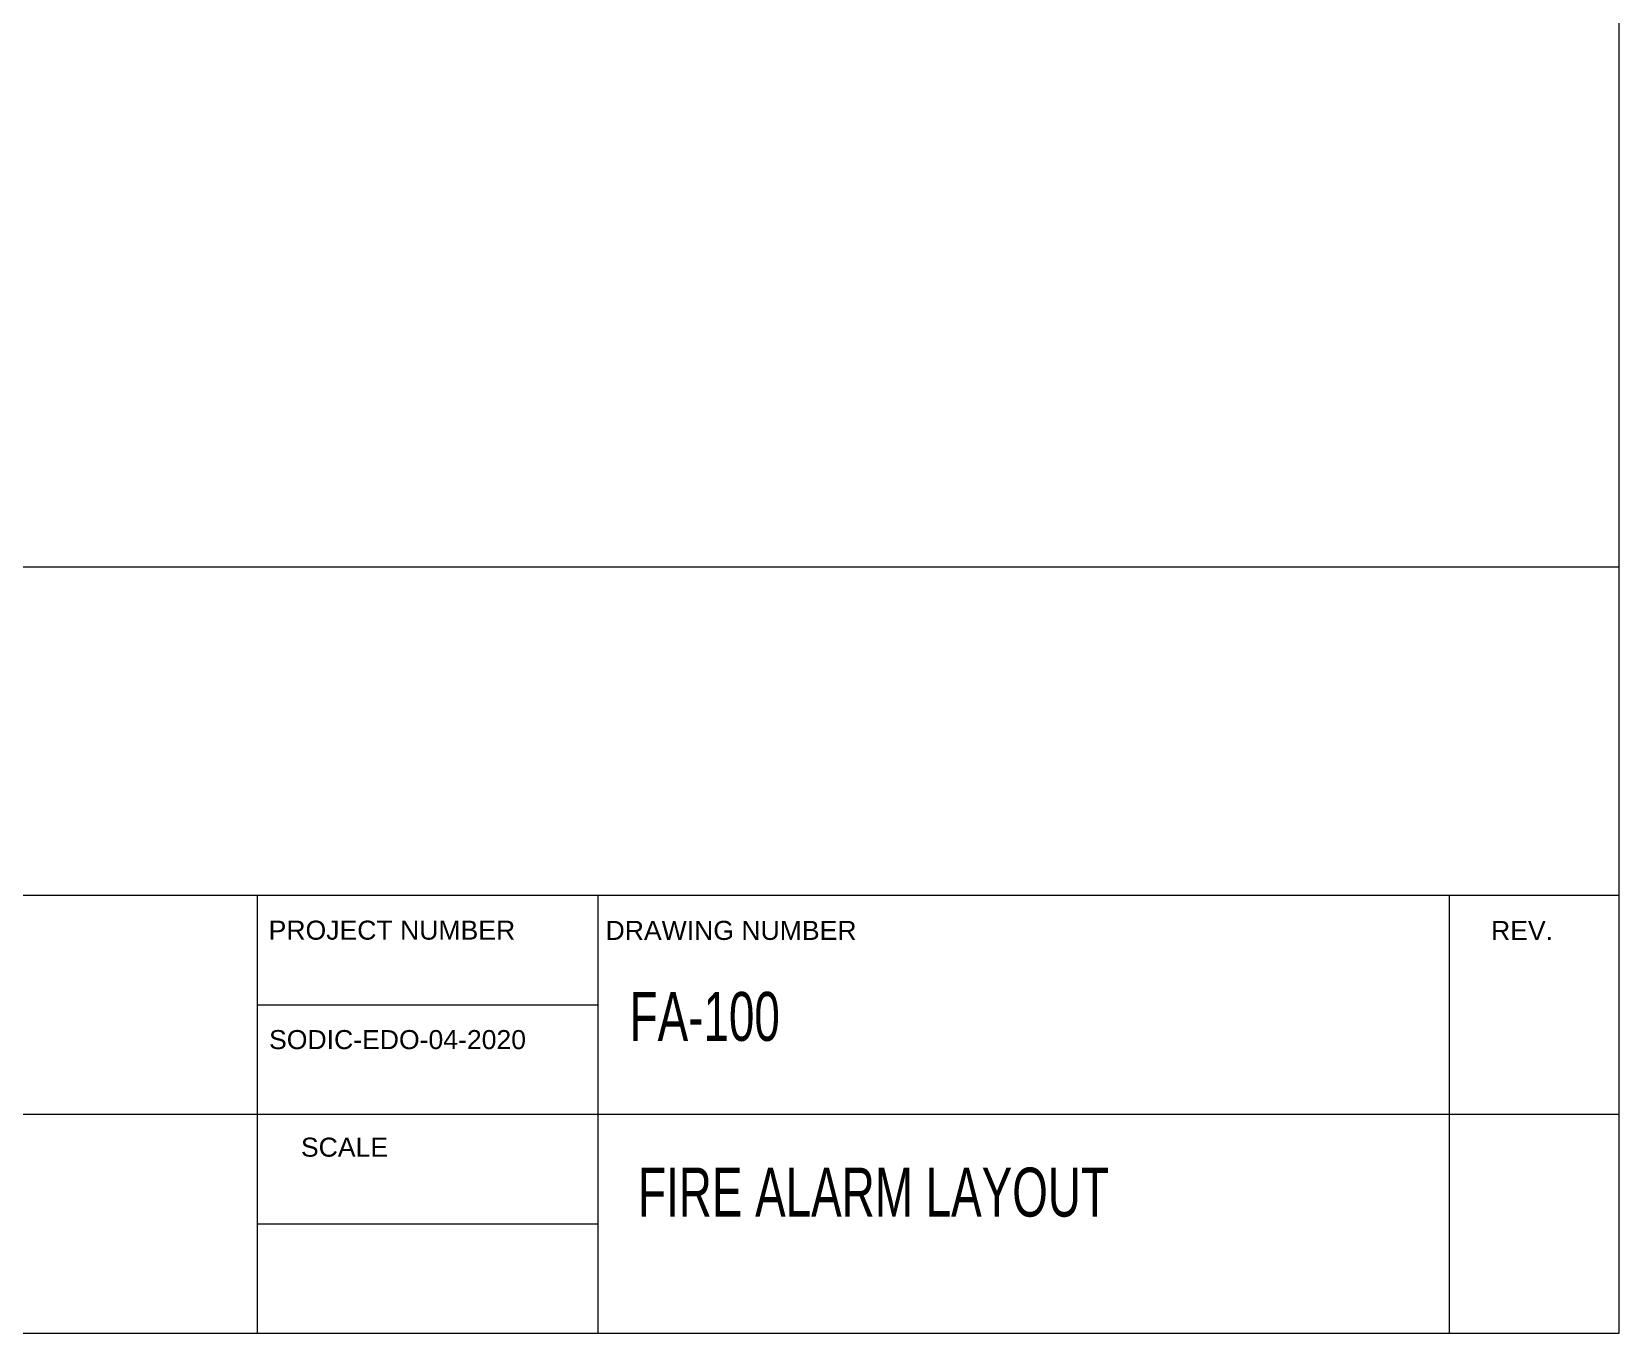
# Model space of a CAD drawing. Header units: inches. Extents: x -246178 to 57169, y -29325 to 19878.
# Drawn here: x 40947 to 57169, y -29325 to -16030 of the extents above; entities that cross this region are included whole.
import ezdxf

# ---------------------------------------------------------------- set-up
doc = ezdxf.new("R2010")
doc.units = ezdxf.units.IN
doc.header["$LTSCALE"] = 25
doc.header["$MEASUREMENT"] = 0
doc.linetypes.add('DASHDOT', pattern=[25.4, 12.7, -6.35, 0, -6.35])
doc.layers.add('00-Ground Floor$0$Frame', color=252, linetype='Continuous', lineweight=9)
doc.layers.add('T-DATA-CLNG-COND', color=51, linetype='DASHDOT', lineweight=25)
doc.styles.add('00-Ground Floor$0$TTLB-A0-JeddahDP$0$swis721', font='swiss.ttf')
doc.styles.add('DC_Elc_Romans', font='elc_romans.shx', dxfattribs={"width": 0.7})

msp = doc.modelspace()

# ---------------------------------------------------------------- linework, layer by layer
at = {"layer": '00-Ground Floor$0$Frame'}
for p, q in [((57169, -29325, 0), (57169, 19878, 0)), ((57169, -21499, 0), (-12418, -21499, 0)), ((57169, -24853, 0), (-12418, -24853, 0)), ((43252, -24853, 0), (43252, -29325, 0)), ((46731, -24853, 0), (46731, -29325, 0)), ((55430, -24853, 0), (55430, -29325, 0)), ((43252, -25971, 0), (46731, -25971, 0)), ((57169, -27089, 0), (29335, -27089, 0)), ((43252, -28207, 0), (46731, -28207, 0)), ((-12418, -29325, 0), (57169, -29325, 0))]:
    msp.add_line(p, q, dxfattribs=at)

# ---------------------------------------------------------------- texts
at = {"layer": '00-Ground Floor$0$Frame', "attachment_point": 8, "style": '00-Ground Floor$0$TTLB-A0-JeddahDP$0$swis721'}
for s, insert, char_height in [(' PROJECT NUMBER', (44590, -25307, 0), 194.41), ('SODIC-EDO-04-2020', (44685, -26425, 0), 194.41), ('SCALE', (44143, -27524, 0), 194.4)]:
    msp.add_mtext(s, dxfattribs=dict(at, insert=insert, char_height=char_height))
at = {"layer": '00-Ground Floor$0$Frame', "attachment_point": 5, "style": '00-Ground Floor$0$TTLB-A0-JeddahDP$0$swis721'}
for s, insert, char_height, width in [('DRAWING NUMBER', (48093, -25211, 0), 194.41, 2499.58), ('REV.', (56176, -25211, 0), 194.4, 3082.18)]:
    msp.add_mtext(s, dxfattribs=dict(at, insert=insert, char_height=char_height, width=width))
at = {"layer": 'T-DATA-CLNG-COND', "style": 'DC_Elc_Romans', "width": 0.7}
for s, p in [('FA-100', (47057, -26338, 0)), ('FIRE ALARM LAYOUT', (47143, -28133, 0))]:
    msp.add_text(s, height=500, dxfattribs=at).set_placement(p)

doc.saveas('drawing.dxf')
